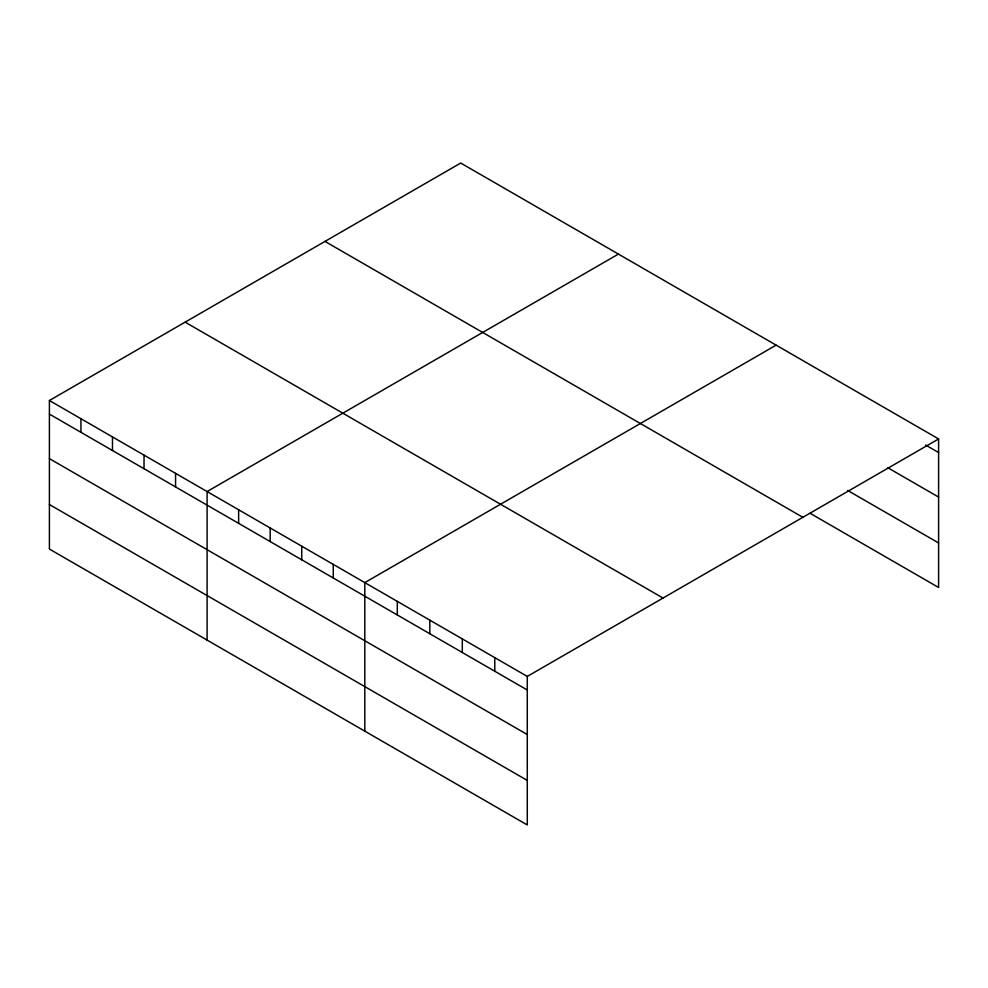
<?xml version="1.0" encoding="UTF-8"?>
<svg xmlns="http://www.w3.org/2000/svg" width="988" height="988" viewBox="0 0 988 988"><rect width="100%" height="100%" fill="white"/><g stroke="black" fill="none" stroke-linecap="round" stroke-linejoin="round"><path stroke-width="1.48" d="M49.4 400.511L527.283 676.422L527.283 824.955L49.4 549.056L49.4 400.511L460.717 163.045L938.6 438.944L938.6 587.49L809.913 513.192M618.414 254.089L207.097 491.555L207.097 640.101M776.123 345.145L364.807 582.611L364.807 731.145M527.283 676.422L938.6 438.944M925.595 445.032L938.6 452.541M887.903 467.806L938.6 497.075M847.605 490.419L938.6 542.955M324.978 241.405L802.861 517.317M185.139 322.15L663.022 598.049M49.4 414.096L527.283 690.007M49.4 458.63L527.283 734.541M49.4 504.522L527.283 780.421M494.79 657.65L494.79 671.247M462.298 638.89L462.298 652.488M429.805 620.131L429.805 633.728M397.3 601.371L397.3 614.956M333.265 564.395L333.265 577.992M301.723 546.191L301.723 559.776M270.181 527.975L270.181 541.572M238.639 509.771L238.639 523.356M175.568 473.351L175.568 486.936M144.026 455.135L144.026 468.732M112.484 436.931L112.484 450.516M80.942 418.714L80.942 432.312"/></g></svg>
